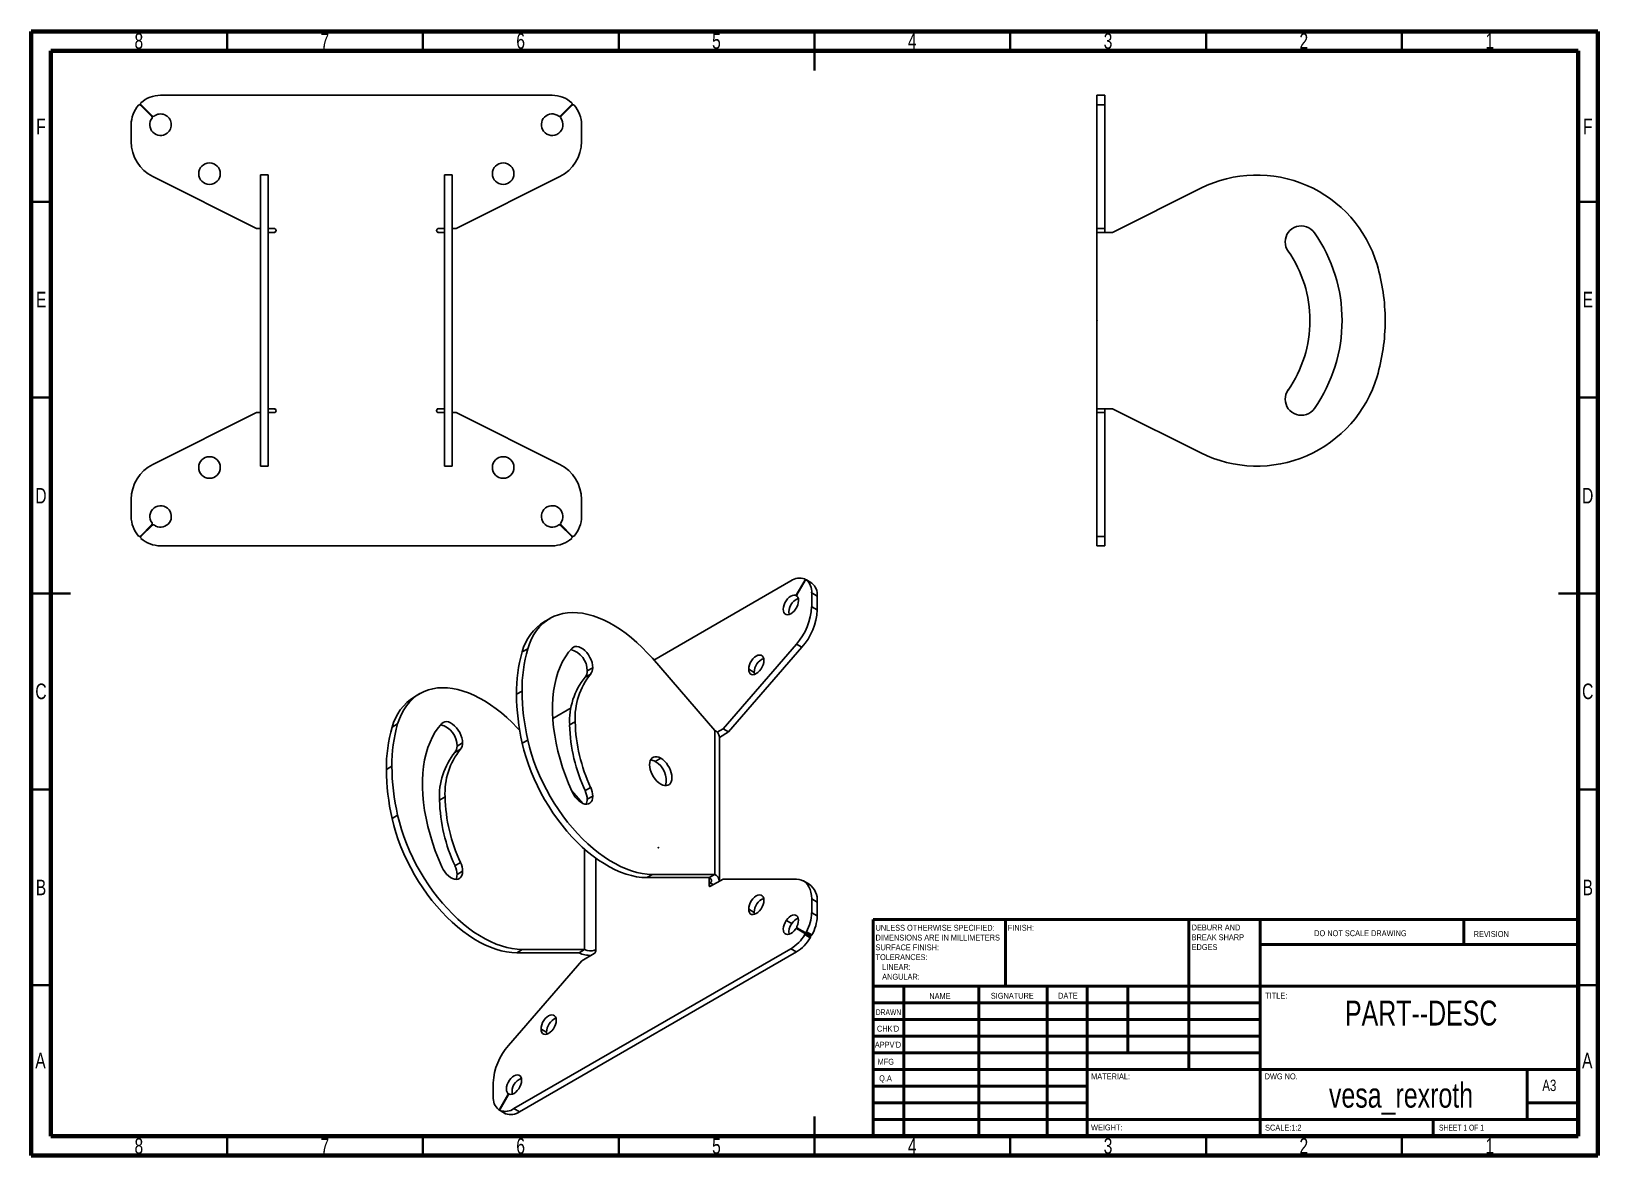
# Model space of a CAD drawing. Header units: millimetres. Extents: x 15 to 415, y 5 to 292.
import ezdxf

# ---------------------------------------------------------------- set-up
doc = ezdxf.new("R2010")
doc.units = ezdxf.units.MM
doc.header["$PDSIZE"] = -1
doc.styles.add('SLDTEXTSTYLE0', font='TXT', dxfattribs={"width": 0.75})
doc.styles.add('SLDTEXTSTYLE1', font='TXT', dxfattribs={"width": 0.686449})
doc.styles.add('SLDTEXTSTYLE2', font='TXT', dxfattribs={"width": 0.6875})

msp = doc.modelspace()

# ---------------------------------------------------------------- linework, layer by layer
at = {"color": 7, "linetype": 'Continuous', "lineweight": 70}
for p, q in [((15, 5), (15, 292)), ((15, 292), (415, 292)), ((415, 292), (415, 5)), ((20, 10), (20, 287)), ((20, 287), (410, 287)), ((410, 287), (410, 10)), ((410, 10), (20, 10)), ((415, 5), (15, 5))]:
    msp.add_line(p, q, dxfattribs=at)
at = {"color": 7, "linetype": 'Continuous', "lineweight": 35}
for p, q in [((65, 287), (65, 292)), ((115, 287), (115, 292)), ((165, 287), (165, 292)), ((215, 292), (215, 282)), ((215, 287), (215, 292)), ((265, 287), (265, 292)), ((315, 287), (315, 292)), ((365, 287), (365, 292)), ((20, 248.5), (15, 248.5)), ((410, 248.5), (415, 248.5)), ((20, 198.5), (15, 198.5)), ((410, 198.5), (415, 198.5)), ((15, 148.5), (25, 148.5)), ((20, 148.5), (15, 148.5)), ((415, 148.5), (405, 148.5)), ((410, 148.5), (415, 148.5)), ((20, 98.5), (15, 98.5)), ((410, 98.5), (415, 98.5)), ((20, 48.5), (15, 48.5)), ((410, 48.5), (415, 48.5)), ((215, 5), (215, 15)), ((65, 10), (65, 5)), ((115, 10), (115, 5)), ((165, 10), (165, 5)), ((215, 10), (215, 5)), ((265, 10), (265, 5)), ((315, 10), (315, 5)), ((365, 10), (365, 5))]:
    msp.add_line(p, q, dxfattribs=at)
at = {"color": 7, "linetype": 'Continuous', "lineweight": 25}
for p, q in [((45.79, 270.24), (42.84, 273.19)), ((42.99, 273.33), (45.93, 270.38)), ((148, 275.67), (48, 275.67)), ((150.07, 270.38), (153.01, 273.33)), ((153.15, 273.19), (150.21, 270.24)), ((289.13, 275.67), (287.13, 275.67)), ((287.13, 275.67), (287.13, 273.76)), ((287.13, 273.76), (287.13, 273.33)), ((287.13, 273.33), (287.13, 273.27)), ((289.13, 273.27), (287.13, 273.27)), ((287.13, 273.27), (287.13, 273.17)), ((287.13, 273.17), (287.13, 268.17)), ((289.13, 275.67), (289.13, 273.76)), ((289.13, 273.76), (289.13, 273.33)), ((289.13, 273.33), (289.13, 273.27)), ((289.13, 273.27), (289.13, 273.17)), ((289.13, 273.17), (289.13, 268.17)), ((40.5, 268.17), (40.5, 263.85)), ((155.5, 263.85), (155.5, 268.17)), ((287.13, 268.17), (287.13, 263.85)), ((289.13, 268.17), (289.13, 263.85)), ((287.13, 254.91), (287.13, 263.85)), ((289.13, 263.85), (289.13, 254.91)), ((46.02, 254.91), (72.48, 241.67)), ((75.5, 255.33), (73.5, 255.33)), ((73.5, 232.45), (73.5, 255.33)), ((75.5, 255.33), (75.5, 232.45)), ((122.5, 255.33), (120.5, 255.33)), ((120.5, 232.45), (120.5, 255.33)), ((122.5, 255.33), (122.5, 232.45)), ((123.52, 241.67), (149.97, 254.91)), ((287.13, 254.91), (287.13, 241.67)), ((289.13, 254.91), (289.13, 241.67)), ((291.13, 240.67), (313.66, 251.95)), ((72.48, 241.67), (73.5, 241.67)), ((75.5, 241.67), (77, 241.67)), ((77.12, 240.67), (75.5, 240.67)), ((118.88, 240.67), (120.5, 240.67)), ((120.5, 241.67), (119, 241.67)), ((123.52, 241.67), (122.5, 241.67)), ((287.13, 241.67), (289.13, 241.67)), ((287.13, 241.67), (287.13, 241.17)), ((287.13, 241.17), (287.13, 240.67)), ((287.13, 240.67), (287.13, 195.67)), ((287.2, 240.67), (291.13, 240.67)), ((289.13, 241.67), (289.13, 241.17)), ((73.5, 232.45), (73.5, 218.17)), ((75.5, 218.17), (75.5, 232.45)), ((120.5, 232.45), (120.5, 218.17)), ((122.5, 218.17), (122.5, 232.45)), ((73.5, 218.17), (73.5, 203.9)), ((75.5, 203.9), (75.5, 218.17)), ((120.5, 218.17), (120.5, 203.9)), ((122.5, 203.9), (122.5, 218.17)), ((73.5, 181.02), (73.5, 203.9)), ((75.5, 203.9), (75.5, 181.02)), ((120.5, 181.02), (120.5, 203.9)), ((122.5, 203.9), (122.5, 181.02)), ((72.48, 194.67), (46.02, 181.44)), ((72.48, 194.67), (73.5, 194.67)), ((77.12, 195.67), (75.5, 195.67)), ((75.5, 194.67), (77, 194.67)), ((118.88, 195.67), (120.5, 195.67)), ((120.5, 194.67), (119, 194.67)), ((123.52, 194.67), (122.5, 194.67)), ((149.97, 181.44), (123.52, 194.67)), ((287.13, 195.67), (287.13, 195.17)), ((287.13, 194.67), (287.13, 195.17)), ((287.13, 194.67), (289.13, 194.67)), ((287.13, 194.67), (287.13, 181.44)), ((287.2, 195.67), (291.13, 195.67)), ((289.13, 194.67), (289.13, 195.17)), ((289.13, 194.67), (289.13, 181.44)), ((313.66, 184.4), (291.13, 195.67)), ((73.5, 181.02), (75.5, 181.02)), ((120.5, 181.02), (122.5, 181.02)), ((287.13, 172.5), (287.13, 181.44)), ((289.13, 181.44), (289.13, 172.5)), ((40.5, 172.5), (40.5, 168.17)), ((155.5, 168.17), (155.5, 172.5)), ((287.13, 172.5), (287.13, 168.17)), ((289.13, 172.5), (289.13, 168.17)), ((287.13, 168.17), (287.13, 163.17)), ((289.13, 168.17), (289.13, 163.17)), ((42.84, 163.16), (45.79, 166.11)), ((45.93, 165.97), (42.99, 163.02)), ((153.01, 163.02), (150.07, 165.97)), ((150.21, 166.11), (153.15, 163.16)), ((48, 160.67), (148, 160.67)), ((287.13, 163.17), (287.13, 163.07)), ((287.13, 163.07), (289.13, 163.07)), ((287.13, 163.07), (287.13, 163.02)), ((287.13, 163.02), (287.13, 162.58)), ((287.13, 162.58), (287.13, 160.67)), ((289.13, 160.67), (287.13, 160.67)), ((289.13, 163.17), (289.13, 163.07)), ((289.13, 163.07), (289.13, 163.02)), ((289.13, 163.02), (289.13, 162.58)), ((289.13, 162.58), (289.13, 160.67)), ((213.93, 151.39), (212.52, 152.2)), ((208.97, 151.73), (173.97, 131.52)), ((210.15, 148.07), (210.52, 147.86)), ((210.43, 148.25), (212.52, 151.86)), ((210.43, 148.25), (210.53, 148.19)), ((212.62, 151.8), (210.53, 148.19)), ((212.52, 151.86), (212.62, 151.8)), ((214.33, 151.15), (212.92, 151.97)), ((212.92, 151.97), (214.34, 151.15)), ((213.93, 151.38), (213.93, 151.39)), ((214.28, 145.13), (214.28, 148.66)), ((214.28, 148.66), (215.69, 147.85)), ((214.34, 151.15), (214.33, 151.15)), ((215.69, 144.32), (214.28, 145.13)), ((215.69, 144.32), (215.69, 147.85)), ((147.47, 142.15), (146.06, 141.33)), ((207.43, 143.34), (207.79, 143.14)), ((141.78, 134.4), (140.37, 133.58)), ((191.66, 113.97), (210.37, 135.58)), ((193.08, 113.15), (211.78, 134.76)), ((211.78, 134.76), (210.37, 135.58)), ((156.95, 128.75), (158.36, 129.56)), ((173.59, 131.96), (189.53, 113.55)), ((199.6, 128.35), (198.19, 129.17)), ((157.84, 127.95), (156.43, 127.13)), ((114.24, 122.96), (112.82, 122.15)), ((138.9, 122.78), (140.31, 123.59)), ((152.84, 119.32), (148.17, 116.63)), ((108.55, 115.21), (107.13, 114.4)), ((152.47, 114.94), (153.89, 115.75)), ((189.53, 113.55), (189.53, 76.81)), ((191.66, 113.97), (190.14, 113.09)), ((193.08, 113.15), (190.7, 111.78)), ((193.08, 113.15), (191.66, 113.97)), ((124.61, 108.76), (123.19, 107.94)), ((123.72, 109.56), (125.13, 110.38)), ((140.37, 110.28), (141.78, 111.09)), ((190.7, 75.18), (190.7, 111.92)), ((105.66, 103.59), (107.08, 104.41)), ((175.74, 106.45), (174.32, 105.63)), ((119.24, 95.75), (120.65, 96.57)), ((155.8, 94.93), (152.94, 98.24)), ((157.84, 99), (156.43, 98.19)), ((156.95, 95.96), (158.36, 96.78)), ((107.13, 91.09), (108.55, 91.91)), ((156.29, 83.26), (156.29, 57.62)), ((159.12, 80.98), (159.12, 57.62)), ((124.61, 79.82), (123.19, 79)), ((123.72, 76.78), (125.13, 77.59)), ((172.18, 75.98), (173.59, 76.8)), ((189.53, 76.81), (173.59, 76.8)), ((189.53, 76.81), (188.11, 75.99)), ((188.11, 75.99), (172.18, 75.98)), ((188.11, 75.99), (188.11, 74.36)), ((188.11, 74.36), (188.11, 73.95)), ((188.11, 73.95), (188.47, 73.75)), ((189.23, 74.19), (188.35, 74.53)), ((191.66, 75.59), (188.47, 73.75)), ((210.37, 75.58), (191.66, 75.59)), ((213.62, 74.3), (212.2, 75.12)), ((214.28, 67.01), (214.28, 70.54)), ((215.69, 69.72), (214.28, 70.54)), ((215.69, 66.19), (215.69, 69.72)), ((199.6, 67.11), (198.19, 67.93)), ((207.79, 65.05), (209.2, 64.23)), ((214.28, 67.01), (215.69, 66.19)), ((212.52, 61.78), (210.43, 62.99)), ((210.43, 62.99), (211.85, 62.17)), ((210.53, 63.16), (212.62, 61.96)), ((213.93, 60.97), (211.85, 62.17)), ((212.51, 61.42), (213.92, 60.61)), ((212.52, 61.78), (213.93, 60.97)), ((212.62, 61.96), (214.03, 61.14)), ((212.92, 62.15), (214.34, 61.33)), ((138.26, 17), (208.97, 57.82)), ((138.95, 56.8), (140.36, 57.62)), ((138.95, 56.8), (154.88, 56.81)), ((139.68, 16.19), (210.39, 57.01)), ((140.36, 57.62), (156.29, 57.62)), ((154.88, 56.81), (156.29, 57.62)), ((155.57, 54.76), (158.77, 56.6)), ((158.83, 57.48), (159.12, 57.24)), ((159.12, 57.62), (159.12, 57.22)), ((208.97, 57.82), (210.39, 57.01)), ((155.57, 54.76), (136.86, 33.15)), ((146.57, 36.5), (145.16, 37.31)), ((132.96, 23.59), (132.96, 20.06)), ((134.62, 16.93), (136.7, 20.54)), ((136.8, 20.48), (134.72, 16.87)), ((136.7, 20.54), (136.8, 20.48)), ((136.72, 20.87), (137.08, 20.66)), ((134.32, 16.76), (134.71, 16.53)), ((134.62, 16.93), (134.72, 16.87)), ((134.72, 16.53), (136.13, 15.71)), ((134.73, 16.52), (136.14, 15.7)), ((138.26, 17), (139.68, 16.19)), ((136.13, 15.71), (136.14, 15.7))]:
    msp.add_line(p, q, dxfattribs=at)
at = {"color": 7, "linetype": 'Continuous'}
for p, q in [((287.13, 218.17), (287.07, 218.17)), ((287.13, 218.17), (287.13, 218.29)), ((175.14, 83.61), (175.14, 83.71)), ((175.14, 83.61), (175.18, 83.59))]:
    msp.add_line(p, q, dxfattribs=at)
at = {"color": 7, "linetype": 'Continuous', "lineweight": 50}
for p, q in [((230, 65.25), (410, 65.25)), ((230, 65.25), (230, 10)), ((263.8, 48.25), (263.8, 65.25)), ((310.6, 65.25), (310.6, 27)), ((328.8, 65.25), (328.8, 10)), ((380.8, 58.88), (380.8, 65.25)), ((410, 58.88), (328.8, 58.88)), ((410, 48.25), (230, 48.25)), ((237.8, 48.25), (237.8, 10)), ((256.99, 48.25), (256.99, 10)), ((274.4, 48.25), (274.4, 10)), ((284.6, 10), (284.6, 48.25)), ((295, 31.25), (295, 48.25)), ((328.8, 44), (230, 44)), ((328.8, 39.75), (230, 39.75)), ((328.8, 35.5), (230, 35.5)), ((328.8, 31.25), (230, 31.25)), ((284.6, 27), (230, 27)), ((284.6, 27), (410, 27)), ((397, 14.25), (397, 27)), ((284.6, 22.75), (230, 22.75)), ((284.6, 18.5), (230, 18.5)), ((410, 18.5), (397, 18.5)), ((230, 14.25), (410, 14.25)), ((373, 10), (373, 14.25))]:
    msp.add_line(p, q, dxfattribs=at)
at = {"color": 7, "linetype": 'Continuous', "lineweight": 25, "flags": 128}
for points in [[(212.52, 151.86), (212.54, 151.91), (212.56, 151.97), (212.58, 152.02), (212.58, 152.07), (212.57, 152.12), (212.56, 152.16), (212.54, 152.19), (212.51, 152.21)], [(207.43, 143.34), (207.21, 143.64), (207.07, 144.03), (207.03, 144.5), (207.08, 145.02), (207.22, 145.58), (207.45, 146.13), (207.76, 146.65), (208.12, 147.13), (208.53, 147.53), (208.95, 147.83), (209.38, 148.03), (209.79, 148.11), (210.15, 148.07)], [(212.92, 151.97), (212.89, 151.98), (212.86, 151.99), (212.81, 151.98), (212.77, 151.96), (212.73, 151.93), (212.69, 151.89), (212.65, 151.85), (212.62, 151.8)], [(210.52, 147.86), (210.74, 147.56), (210.88, 147.16), (210.92, 146.68), (210.86, 146.15), (210.71, 145.59), (210.47, 145.03), (210.15, 144.5), (209.78, 144.03), (209.37, 143.63), (208.93, 143.33), (208.5, 143.15), (208.09, 143.09), (207.73, 143.16), (207.43, 143.34)], [(173.59, 131.96), (172.31, 133.38), (171, 134.73), (169.65, 136), (168.29, 137.18), (166.9, 138.28), (165.5, 139.29), (164.09, 140.19), (162.68, 141), (161.27, 141.71), (159.87, 142.31), (158.49, 142.8), (157.12, 143.18), (155.78, 143.45), (154.47, 143.6), (153.19, 143.65), (151.96, 143.57), (150.77, 143.39), (149.62, 143.09), (148.54, 142.69), (147.51, 142.17), (146.54, 141.54), (145.64, 140.81), (144.8, 139.98), (144.04, 139.04), (143.36, 138.02), (142.75, 136.9), (142.22, 135.69), (141.78, 134.4)], [(153.09, 134.53), (152.21, 133.49), (151.4, 132.34), (150.68, 131.1), (150.04, 129.76), (149.49, 128.33), (149.03, 126.82), (148.66, 125.23), (148.38, 123.56), (148.2, 121.82), (148.1, 120.02), (148.1, 118.17), (148.2, 116.26), (148.38, 114.31), (148.66, 112.32), (149.03, 110.29), (149.49, 108.25), (150.04, 106.19), (150.68, 104.11), (151.4, 102.04), (152.21, 99.96), (153.09, 97.9)], [(158.36, 129.56), (158.32, 130.19), (158.18, 130.86), (157.95, 131.53), (157.64, 132.2), (157.26, 132.83), (156.82, 133.41), (156.34, 133.93), (155.83, 134.35), (155.3, 134.67), (154.78, 134.88), (154.29, 134.98), (153.83, 134.95), (153.43, 134.79), (153.09, 134.53)], [(198.19, 129.17), (198.24, 129.7), (198.38, 130.25), (198.61, 130.81), (198.92, 131.35), (199.29, 131.83), (199.7, 132.23), (200.13, 132.54), (200.57, 132.73), (200.98, 132.8), (201.35, 132.75), (201.65, 132.57), (201.88, 132.28), (202.03, 131.89), (202.08, 131.41)], [(202.08, 131.41), (202.03, 130.89), (201.88, 130.33), (201.65, 129.77), (201.35, 129.24), (200.98, 128.76), (200.57, 128.35), (200.13, 128.05), (199.7, 127.85), (199.29, 127.78), (198.92, 127.84), (198.61, 128.01), (198.38, 128.31), (198.24, 128.7), (198.19, 129.17)], [(199.66, 127.84), (199.65, 127.88), (199.6, 128.35)], [(139.73, 113.49), (139.08, 114.19), (137.76, 115.54), (136.42, 116.81), (135.05, 118), (133.67, 119.1), (132.27, 120.1), (130.86, 121.01), (129.45, 121.82), (128.04, 122.52), (126.64, 123.12), (125.25, 123.61), (123.89, 123.99), (122.55, 124.26), (121.24, 124.42), (119.96, 124.46), (118.72, 124.39), (117.53, 124.2), (116.39, 123.91), (115.3, 123.5), (114.27, 122.98), (113.3, 122.36), (112.4, 121.63), (111.57, 120.79), (110.81, 119.86), (110.12, 118.83), (109.52, 117.71), (108.99, 116.5), (108.55, 115.21)], [(119.86, 115.34), (118.97, 114.3), (118.17, 113.16), (117.45, 111.91), (116.81, 110.58), (116.26, 109.15), (115.8, 107.64), (115.43, 106.04), (115.15, 104.38), (114.96, 102.64), (114.87, 100.84), (114.87, 98.98), (114.96, 97.07), (115.15, 95.12), (115.43, 93.13), (115.8, 91.11), (116.26, 89.06), (116.81, 87), (117.45, 84.93), (118.17, 82.85), (118.97, 80.78), (119.86, 78.72)], [(125.13, 110.38), (125.08, 111.01), (124.94, 111.67), (124.71, 112.35), (124.4, 113.01), (124.02, 113.65), (123.59, 114.23), (123.1, 114.74), (122.59, 115.16), (122.07, 115.49), (121.55, 115.7), (121.05, 115.79), (120.6, 115.76), (120.19, 115.61), (119.86, 115.34)], [(172.18, 75.98), (170.9, 76.04), (169.58, 76.21), (168.24, 76.49), (166.87, 76.89), (165.49, 77.39), (164.08, 78), (162.68, 78.72), (161.27, 79.54), (159.86, 80.46), (158.46, 81.48), (157.07, 82.58), (155.71, 83.78), (154.37, 85.06), (153.06, 86.42), (151.78, 87.85), (150.54, 89.35), (149.35, 90.91), (148.21, 92.52), (147.12, 94.19), (146.09, 95.89), (145.12, 97.64), (144.22, 99.41), (143.39, 101.21), (142.63, 103.02), (141.94, 104.84), (141.34, 106.66), (140.81, 108.47), (140.37, 110.28)], [(141.78, 111.09), (142.22, 109.29), (142.75, 107.47), (143.36, 105.65), (144.04, 103.83), (144.8, 102.02), (145.64, 100.23), (146.54, 98.45), (147.51, 96.71), (148.54, 95), (149.62, 93.34), (150.77, 91.72), (151.96, 90.16), (153.19, 88.67), (154.47, 87.23), (155.78, 85.88), (157.12, 84.6), (158.49, 83.4), (159.87, 82.29), (161.27, 81.28), (162.68, 80.36), (164.09, 79.54), (165.5, 78.82), (166.9, 78.21), (168.29, 77.7), (169.65, 77.31), (171, 77.03), (172.31, 76.86), (173.59, 76.8)], [(175.74, 99.83), (175.24, 100.17), (174.76, 100.6), (174.31, 101.1), (173.9, 101.67), (173.54, 102.28), (173.26, 102.92), (173.05, 103.56), (172.92, 104.2), (172.87, 104.79), (172.92, 105.34), (173.05, 105.83), (173.26, 106.23), (173.54, 106.53), (173.9, 106.74), (174.31, 106.83), (174.76, 106.81), (175.24, 106.68), (175.74, 106.45)], [(175.74, 106.45), (176.24, 106.11), (176.72, 105.68), (177.17, 105.18), (177.58, 104.61), (177.93, 104), (178.22, 103.36), (178.43, 102.72), (178.56, 102.09), (178.6, 101.49), (178.56, 100.94), (178.43, 100.46), (178.22, 100.06), (177.93, 99.75), (177.58, 99.55), (177.17, 99.45), (176.72, 99.47), (176.24, 99.6), (175.74, 99.83)], [(153.09, 97.9), (153.43, 97.25), (153.83, 96.63), (154.29, 96.07), (154.78, 95.59), (155.3, 95.2), (155.83, 94.92), (156.34, 94.76), (156.82, 94.71), (157.26, 94.79), (157.64, 94.98), (157.95, 95.29), (158.18, 95.7), (158.32, 96.2), (158.36, 96.78)], [(138.95, 56.8), (137.67, 56.86), (136.35, 57.02), (135.01, 57.31), (133.64, 57.7), (132.25, 58.2), (130.85, 58.82), (129.44, 59.53), (128.03, 60.35), (126.62, 61.27), (125.23, 62.29), (123.84, 63.4), (122.47, 64.59), (121.13, 65.87), (119.82, 67.23), (118.55, 68.66), (117.31, 70.16), (116.12, 71.72), (114.98, 73.34), (113.89, 75), (112.86, 76.71), (111.89, 78.45), (110.99, 80.23), (110.15, 82.02), (109.39, 83.83), (108.71, 85.65), (108.1, 87.47), (107.58, 89.29), (107.13, 91.09)], [(108.55, 91.91), (108.99, 90.1), (109.52, 88.29), (110.12, 86.47), (110.81, 84.65), (111.57, 82.84), (112.4, 81.04), (113.3, 79.27), (114.27, 77.53), (115.3, 75.82), (116.39, 74.15), (117.53, 72.54), (118.72, 70.98), (119.96, 69.48), (121.24, 68.05), (122.55, 66.69), (123.89, 65.41), (125.25, 64.21), (126.64, 63.11), (128.04, 62.09), (129.45, 61.17), (130.86, 60.35), (132.27, 59.63), (133.67, 59.02), (135.05, 58.52), (136.42, 58.12), (137.76, 57.84), (139.08, 57.67), (140.36, 57.62)], [(119.86, 78.72), (120.19, 78.06), (120.6, 77.44), (121.05, 76.89), (121.55, 76.41), (122.07, 76.02), (122.59, 75.74), (123.1, 75.57), (123.59, 75.52), (124.02, 75.6), (124.4, 75.8), (124.71, 76.11), (124.94, 76.52), (125.08, 77.02), (125.13, 77.59)], [(188.35, 74.53), (188.52, 74.7), (188.64, 74.89), (188.69, 75.09), (188.69, 75.29), (188.63, 75.48), (188.51, 75.67), (188.33, 75.84), (188.11, 75.99)], [(214.28, 70.54), (214.23, 71.41), (214.1, 72.23), (213.89, 72.98), (213.59, 73.64), (213.22, 74.22), (212.77, 74.7), (212.26, 75.08), (211.68, 75.36), (211.05, 75.53), (210.37, 75.58)], [(198.19, 67.93), (198.24, 68.46), (198.38, 69.01), (198.61, 69.57), (198.92, 70.11), (199.29, 70.59), (199.7, 70.99), (200.13, 71.3), (200.57, 71.49), (200.98, 71.56), (201.35, 71.51), (201.65, 71.33), (201.88, 71.04), (202.03, 70.65), (202.08, 70.17)], [(202.08, 70.17), (202.03, 69.65), (201.88, 69.09), (201.65, 68.53), (201.35, 68), (200.98, 67.52), (200.57, 67.11), (200.13, 66.81), (199.7, 66.61), (199.29, 66.54), (198.92, 66.6), (198.61, 66.77), (198.38, 67.07), (198.24, 67.46), (198.19, 67.93)], [(199.66, 66.6), (199.65, 66.64), (199.6, 67.11)], [(210.15, 62.85), (209.78, 62.37), (209.37, 61.98), (208.93, 61.68), (208.5, 61.5), (208.09, 61.44), (207.73, 61.5), (207.43, 61.69), (207.2, 61.99), (207.07, 62.39), (207.03, 62.87), (207.08, 63.4), (207.24, 63.96), (207.48, 64.52), (207.79, 65.05)], [(207.79, 65.05), (208.16, 65.52), (208.56, 65.91), (208.99, 66.2), (209.42, 66.39), (209.82, 66.46), (210.19, 66.4), (210.49, 66.23), (210.72, 65.94), (210.86, 65.56), (210.92, 65.09), (210.87, 64.57), (210.74, 64.03), (210.52, 63.47)], [(210.43, 62.99), (210.4, 63), (210.37, 63), (210.34, 62.99), (210.3, 62.98), (210.26, 62.96), (210.22, 62.93), (210.19, 62.89), (210.15, 62.85)], [(210.52, 63.47), (210.49, 63.42), (210.48, 63.37), (210.47, 63.33), (210.47, 63.28), (210.48, 63.24), (210.49, 63.21), (210.51, 63.18), (210.53, 63.16)], [(212.51, 61.42), (212.54, 61.48), (212.56, 61.53), (212.57, 61.59), (212.58, 61.64), (212.58, 61.69), (212.56, 61.73), (212.54, 61.76), (212.52, 61.78)], [(212.62, 61.96), (212.65, 61.95), (212.69, 61.94), (212.73, 61.96), (212.77, 61.98), (212.81, 62.01), (212.86, 62.05), (212.89, 62.09), (212.92, 62.15)], [(213.92, 60.61), (213.95, 60.66), (213.97, 60.72), (213.99, 60.77), (213.99, 60.82), (213.99, 60.87), (213.98, 60.91), (213.96, 60.95), (213.93, 60.97)], [(214.03, 61.14), (214.06, 61.13), (214.1, 61.13), (214.14, 61.14), (214.19, 61.16), (214.23, 61.19), (214.27, 61.23), (214.31, 61.28), (214.34, 61.33)], [(145.16, 37.31), (145.2, 37.84), (145.35, 38.4), (145.58, 38.96), (145.89, 39.49), (146.26, 39.97), (146.67, 40.38), (147.1, 40.68), (147.53, 40.87), (147.94, 40.95), (148.31, 40.89), (148.62, 40.71), (148.85, 40.42), (149, 40.03), (149.04, 39.56)], [(149.04, 39.56), (149, 39.03), (148.85, 38.47), (148.62, 37.91), (148.31, 37.38), (147.94, 36.9), (147.53, 36.5), (147.1, 36.19), (146.67, 36), (146.26, 35.93), (145.89, 35.98), (145.58, 36.16), (145.35, 36.45), (145.2, 36.84), (145.16, 37.31)], [(146.63, 35.98), (146.62, 36.03), (146.57, 36.5)], [(136.72, 20.87), (136.49, 21.17), (136.36, 21.57), (136.32, 22.05), (136.37, 22.58), (136.53, 23.14), (136.76, 23.7), (137.08, 24.23), (137.45, 24.7), (137.87, 25.1), (138.3, 25.39), (138.73, 25.58), (139.14, 25.64), (139.5, 25.57), (139.8, 25.38)], [(139.8, 25.38), (140.03, 25.09), (140.16, 24.69), (140.21, 24.23), (140.15, 23.7), (140.01, 23.15), (139.78, 22.6), (139.48, 22.07), (139.11, 21.6), (138.71, 21.2), (138.28, 20.89), (137.85, 20.7), (137.45, 20.62), (137.08, 20.66)], [(134.31, 16.76), (134.34, 16.75), (134.38, 16.74), (134.42, 16.75), (134.46, 16.77), (134.5, 16.8), (134.55, 16.83), (134.58, 16.88), (134.62, 16.93)], [(134.72, 16.87), (134.69, 16.82), (134.67, 16.76), (134.66, 16.71), (134.65, 16.66), (134.66, 16.61), (134.67, 16.57), (134.7, 16.54), (134.73, 16.52)]]:
    msp.add_lwpolyline(points, dxfattribs=at)
at = {"color": 7, "linetype": 'Continuous', "lineweight": 25}
for centre, radius, start, end in [((48, 268.17), 7.5, 138.1847, 180), ((42.63, 272.97), 0.3, 45, 138.1847), ((43.2, 273.54), 0.3, 131.8153, 225), ((48, 268.17), 7.5, 90, 131.8153), ((148, 268.17), 7.5, 48.1847, 90), ((152.8, 273.54), 0.3, 315, 48.1847), ((153.36, 272.97), 0.3, 41.8153, 135), ((148, 268.17), 7.5, 0, 41.8153), ((48, 268.17), 2.75, 142.5359, 307.4641), ((45.58, 270.03), 0.3, 322.5359, 45), ((46.14, 270.6), 0.3, 225, 307.4641), ((48, 268.17), 2.75, 307.4641, 127.4641), ((148, 268.17), 2.75, 52.5359, 217.4641), ((148, 268.17), 2.75, 217.4641, 37.4641), ((149.85, 270.6), 0.3, 232.5359, 315), ((150.42, 270.03), 0.3, 135, 217.4641), ((50.5, 263.85), 10, 180, 243.4185), ((145.5, 263.85), 10, 296.5815, 0), ((60.5, 255.67), 2.75, 0, 180), ((135.5, 255.67), 2.75, 0, 180), ((60.5, 255.67), 2.75, 180, 0), ((135.5, 255.67), 2.75, 180, 0), ((327.98, 223.33), 32, 16.5505, 116.5815), ((77, 241.17), 0.5, 0, 90), ((119, 241.17), 0.5, 90, 180), ((339.3, 238.25), 4.1, 35, 180), ((310.63, 218.17), 39.1, 325, 35), ((339.3, 238.25), 4.1, 180, 215), ((310.63, 218.17), 30.9, 0, 35), ((310.63, 218.17), 50.1, 0, 16.5505), ((310.63, 218.17), 30.9, 325, 0), ((310.63, 218.17), 50.1, 343.4495, 0), ((327.98, 213.02), 32, 243.4185, 343.4495), ((339.3, 198.1), 4.1, 145, 180), ((339.3, 198.1), 4.1, 180, 325), ((77, 195.17), 0.5, 270, 0), ((119, 195.17), 0.5, 180, 270), ((50.5, 172.5), 10, 116.5815, 180), ((60.5, 180.67), 2.75, 0, 180), ((60.5, 180.67), 2.75, 180, 0), ((135.5, 180.67), 2.75, 0, 180), ((135.5, 180.67), 2.75, 180, 0), ((145.5, 172.5), 10, 0, 63.4185), ((48, 168.17), 7.5, 180, 221.8153), ((48, 168.17), 2.75, 37.4641, 217.4641), ((48, 168.17), 2.75, 232.5359, 37.4641), ((148, 168.17), 2.75, 127.4641, 307.4641), ((148, 168.17), 2.75, 322.5359, 127.4641), ((148, 168.17), 7.5, 318.1847, 0), ((45.58, 166.32), 0.3, 315, 37.4641), ((46.14, 165.75), 0.3, 52.5359, 135), ((149.85, 165.75), 0.3, 45, 127.4641), ((150.42, 166.32), 0.3, 142.5359, 225), ((42.63, 163.37), 0.3, 221.8153, 315), ((43.2, 162.81), 0.3, 135, 228.1847), ((48, 168.17), 7.5, 228.1847, 270), ((148, 168.17), 7.5, 270, 311.8153), ((152.8, 162.81), 0.3, 311.8153, 45), ((153.36, 163.37), 0.3, 225, 318.1847), ((211.21, 148.51), 3.92, 70.672, 124.8343), ((210.16, 148.36), 0.29, 268.1423, 338.174), ((210.76, 148.01), 0.29, 141.8289, 211.8504), ((210.37, 148.99), 3.92, 355.1636, 49.3167), ((211.78, 148.18), 3.92, 355.1636, 49.3167), ((212.27, 143.7), 3.81, 111.7073, 188.2981), ((198.87, 145.85), 15.42, 318.2122, 357.3208), ((200.28, 145.04), 15.42, 318.2122, 357.3208), ((152.89, 130.35), 12.94, 121.891, 165.5185), ((176.37, 123.19), 37.47, 163.898, 180.6321), ((177.78, 124.01), 37.47, 163.898, 180.6321), ((151.48, 128.85), 5.47, 358.962, 76.4674), ((154.61, 128.61), 2.34, 320.778, 3.3035), ((156.02, 129.43), 2.34, 320.778, 3.3035), ((203.51, 128.32), 3.9, 112.3955, 179.465), ((170.24, 115.92), 17.79, 140.9277, 183.1539), ((171.65, 116.73), 17.79, 140.9277, 183.1539), ((119.66, 111.16), 12.94, 121.891, 165.5185), ((196.39, 123.19), 57.49, 180.412, 192.9813), ((197.8, 124.01), 57.49, 180.412, 192.9813), ((143.13, 104), 37.47, 163.898, 180.6321), ((144.55, 104.82), 37.47, 163.898, 180.6321), ((118.25, 109.66), 5.47, 358.962, 76.4674), ((194.41, 115.99), 41.95, 181.4326, 205.1103), ((195.82, 116.8), 41.95, 181.4326, 205.1103), ((188.7, 111.72), 2.01, 5.7102, 65.61), ((138.42, 97.55), 17.79, 140.9277, 183.1539), ((121.38, 109.43), 2.34, 320.778, 3.3035), ((122.79, 110.24), 2.34, 320.778, 3.3035), ((164.57, 104.82), 57.49, 180.412, 192.9813), ((137, 96.73), 17.79, 140.9277, 183.1539), ((172.94, 103.41), 2.62, 58.1272, 85.7674), ((171.61, 100.85), 5.5, 345.2039, 60.4645), ((163.15, 104), 57.49, 180.412, 192.9813), ((162.59, 97.62), 41.95, 181.4326, 205.1103), ((151.4, 95.83), 5.55, 1.3949, 25.148), ((152.82, 96.64), 5.55, 1.3949, 25.148), ((161.18, 96.8), 41.95, 181.4326, 205.1103), ((154.32, 95.87), 2.63, 333.848, 1.9721), ((118.17, 76.64), 5.55, 1.3949, 25.148), ((121.08, 76.69), 2.63, 333.848, 1.9721), ((119.58, 77.46), 5.55, 1.3949, 25.148), ((188.73, 75.02), 1.96, 0.3755, 66.0471), ((188.33, 73.92), 0.218, 170.786, 309.2033), ((210.79, 70.26), 4.93, 353.686, 55.0018), ((203.51, 67.08), 3.9, 112.3955, 179.465), ((211.99, 62.06), 3.53, 142.0339, 189.1055), ((211.87, 62.65), 3.11, 109.1121, 149.3563), ((203.66, 67.34), 10.62, 330.7351, 358.2175), ((205.07, 66.52), 10.62, 330.7351, 358.2175), ((203.38, 66.85), 10.62, 301.7806, 329.2655), ((204.79, 66.04), 10.62, 301.7806, 329.2655), ((157.62, 61.96), 5.84, 242.0283, 273.3565), ((157.72, 60.41), 3.13, 242.9213, 290.7937), ((158.35, 57.25), 0.768, 302.6055, 357.3945), ((150.47, 36.46), 3.9, 112.3955, 179.465), ((148.37, 22.87), 15.42, 138.2122, 177.3208), ((141.55, 21.23), 3.8, 111.621, 188.3844), ((136.86, 19.73), 3.92, 175.1636, 229.3167), ((136.47, 20.72), 0.29, 321.8289, 31.8504), ((137.07, 20.37), 0.29, 88.1423, 158.174), ((136.02, 20.22), 3.92, 250.672, 304.8343), ((137.44, 19.4), 3.92, 250.672, 304.8343)]:
    msp.add_arc(centre, radius, start, end, dxfattribs=at)
for points, knots in [([(77.48, 241.07), (77.47, 241.05), (77.45, 240.99), (77.39, 240.91), (77.26, 240.8), (77.04, 240.7), (76.85, 240.68), (76.74, 240.67)], [0, 0, 0, 0, 0.092357, 0.212686, 0.342567, 0.641553, 1, 1, 1, 1]), ([(77.5, 241.17), (77.5, 241.15), (77.5, 241.1), (77.48, 241.03), (77.45, 240.93), (77.4, 240.82), (77.32, 240.74), (77.25, 240.7), (77.19, 240.68), (77.14, 240.68), (77.12, 240.67)], [0, 0, 0, 0, 0.105668, 0.209456, 0.312692, 0.579014, 0.69407, 0.804968, 0.9044, 1, 1, 1, 1]), ([(118.5, 241.17), (118.5, 241.15), (118.5, 241.11), (118.52, 241.05), (118.55, 240.98), (118.61, 240.9), (118.7, 240.83), (118.81, 240.76), (118.95, 240.71), (119.09, 240.68), (119.2, 240.68), (119.25, 240.67)], [0, 0, 0, 0, 0.061841, 0.123889, 0.188082, 0.295816, 0.41222, 0.541976, 0.680076, 0.8381, 1, 1, 1, 1]), ([(287.13, 241.17), (287.13, 241.04), (287.13, 240.91), (287.14, 240.73), (287.16, 240.67), (287.2, 240.67)], [0, 0, 0, 0, 0.5, 0.5, 1, 1, 1, 1]), ([(289.13, 241.17), (289.13, 241.15), (289.13, 241.1), (289.13, 241.03), (289.13, 240.93), (289.13, 240.82), (289.13, 240.74), (289.14, 240.7), (289.15, 240.68), (289.16, 240.68), (289.16, 240.67)], [0, 0, 0, 0, 0.105668, 0.209456, 0.312692, 0.579014, 0.69407, 0.804968, 0.9044, 1, 1, 1, 1]), ([(77.48, 195.28), (77.47, 195.31), (77.45, 195.37), (77.38, 195.44), (77.26, 195.55), (77.04, 195.65), (76.85, 195.67), (76.74, 195.67)], [0, 0, 0, 0, 0.093095, 0.20918, 0.339167, 0.639699, 1, 1, 1, 1]), ([(118.5, 195.17), (118.5, 195.2), (118.5, 195.25), (118.51, 195.32), (118.54, 195.42), (118.6, 195.52), (118.68, 195.6), (118.74, 195.64), (118.81, 195.67), (118.85, 195.67), (118.88, 195.67)], [0, 0, 0, 0, 0.105511, 0.209163, 0.312279, 0.578095, 0.693305, 0.804408, 0.904143, 1, 1, 1, 1]), ([(118.5, 195.17), (118.5, 195.31), (118.58, 195.44), (118.86, 195.62), (119.06, 195.67), (119.25, 195.67)], [0, 0, 0, 0, 0.5, 0.5, 1, 1, 1, 1]), ([(287.13, 195.17), (287.13, 195.2), (287.13, 195.24), (287.13, 195.3), (287.13, 195.36), (287.13, 195.42), (287.13, 195.47), (287.13, 195.53), (287.14, 195.58), (287.15, 195.63), (287.17, 195.67), (287.19, 195.67), (287.2, 195.67)], [0, 0, 0, 0, 0.064538, 0.12809, 0.19272, 0.260392, 0.332824, 0.411422, 0.541098, 0.679167, 0.837615, 1, 1, 1, 1]), ([(188.11, 73.95), (188.11, 73.97), (188.11, 74.01), (188.12, 74.08), (188.14, 74.17), (188.18, 74.28), (188.23, 74.38), (188.27, 74.44), (188.32, 74.49), (188.34, 74.52), (188.35, 74.53)], [0, 0, 0, 0, 0.105511, 0.209163, 0.312279, 0.578095, 0.693305, 0.804408, 0.904143, 1, 1, 1, 1])]:
    msp.add_open_spline(points, degree=3, knots=knots, dxfattribs=at)
for points in [[(118.5, 241.17), (118.5, 241.04), (118.58, 240.78), (118.78, 240.67), (118.88, 240.67)], [(77.5, 195.17), (77.5, 195.31), (77.42, 195.57), (77.22, 195.67), (77.12, 195.67)], [(289.13, 195.17), (289.13, 195.31), (289.12, 195.57), (289.14, 195.67), (289.16, 195.67)], [(159.12, 57.22), (159.12, 57.32), (159.06, 57.5), (158.91, 57.52), (158.83, 57.48)]]:
    msp.add_open_spline(points, degree=3, dxfattribs=at)
at = {"color": 7, "linetype": 'Continuous'}
for p in [(287.13, 218.17), (175.14, 83.61)]:
    msp.add_point(p, dxfattribs=at)

# ---------------------------------------------------------------- texts
at = {"color": 7, "linetype": 'Continuous', "lineweight": 0}
for s, insert, char_height, attachment_point, style in [('8', (42.46, 291.51), 3.97, 2, 'SLDTEXTSTYLE0'), ('7', (89.96, 291.51), 3.97, 2, 'SLDTEXTSTYLE0'), ('6', (139.96, 291.51), 3.97, 2, 'SLDTEXTSTYLE0'), ('5', (189.96, 291.51), 3.97, 2, 'SLDTEXTSTYLE0'), ('4', (239.96, 291.51), 3.97, 2, 'SLDTEXTSTYLE0'), ('3', (289.96, 291.51), 3.97, 2, 'SLDTEXTSTYLE0'), ('2', (339.96, 291.51), 3.97, 2, 'SLDTEXTSTYLE0'), ('1', (387.46, 291.51), 3.97, 2, 'SLDTEXTSTYLE0'), ('F', (17.46, 269.7), 3.97, 2, 'SLDTEXTSTYLE0'), ('F', (412.46, 269.7), 3.97, 2, 'SLDTEXTSTYLE0'), ('E', (17.51, 225.51), 3.97, 2, 'SLDTEXTSTYLE0'), ('E', (412.51, 225.51), 3.97, 2, 'SLDTEXTSTYLE0'), ('D', (17.45, 175.45), 3.97, 2, 'SLDTEXTSTYLE0'), ('D', (412.45, 175.45), 3.97, 2, 'SLDTEXTSTYLE0'), ('C', (17.46, 125.51), 3.97, 2, 'SLDTEXTSTYLE0'), ('C', (412.46, 125.51), 3.97, 2, 'SLDTEXTSTYLE0'), ('B', (17.47, 75.45), 3.97, 2, 'SLDTEXTSTYLE0'), ('B', (412.47, 75.45), 3.97, 2, 'SLDTEXTSTYLE0'), ('DEBURR AND', (311.31, 64), 1.5, 1, 'SLDTEXTSTYLE0'), ('UNLESS OTHERWISE SPECIFIED:', (230.59, 63.92), 1.5, 1, 'SLDTEXTSTYLE0'), ('DIMENSIONS ARE IN MILLIMETERS', (230.59, 61.42), 1.5, 1, 'SLDTEXTSTYLE0'), ('FINISH:', (264.37, 63.92), 1.5, 1, 'SLDTEXTSTYLE0'), ('BREAK SHARP', (311.31, 61.5), 1.5, 1, 'SLDTEXTSTYLE0'), ('DO NOT SCALE DRAWING', (342.61, 62.53), 1.5, 1, 'SLDTEXTSTYLE0'), ('REVISION', (383.33, 62.33), 1.5, 1, 'SLDTEXTSTYLE0'), ('TOLERANCES:', (230.59, 56.42), 1.5, 1, 'SLDTEXTSTYLE0'), ('SURFACE FINISH:', (230.59, 58.92), 1.5, 1, 'SLDTEXTSTYLE0'), ('EDGES', (311.31, 59), 1.5, 1, 'SLDTEXTSTYLE0'), ('LINEAR:', (232.28, 53.92), 1.5, 1, 'SLDTEXTSTYLE0'), ('ANGULAR:', (232.28, 51.42), 1.5, 1, 'SLDTEXTSTYLE0'), ('NAME', (244.32, 46.5), 1.5, 1, 'SLDTEXTSTYLE0'), ('SIGNATURE', (260.03, 46.56), 1.5, 1, 'SLDTEXTSTYLE0'), ('DATE', (277.21, 46.58), 1.5, 1, 'SLDTEXTSTYLE0'), ('TITLE:', (330.09, 46.58), 1.5, 1, 'SLDTEXTSTYLE0'), ('PART--DESC', (369.93, 44.57), 6.35, 2, 'SLDTEXTSTYLE0'), ('DRAWN', (230.64, 42.38), 1.5, 1, 'SLDTEXTSTYLE1'), ("CHK'D", (230.94, 38.16), 1.5, 1, 'SLDTEXTSTYLE0'), ("APPV'D", (230.4, 34.07), 1.5, 1, 'SLDTEXTSTYLE0'), ('A', (17.34, 31.26), 3.97, 2, 'SLDTEXTSTYLE0'), ('MFG', (231.12, 29.72), 1.5, 1, 'SLDTEXTSTYLE0'), ('A', (412.34, 31.26), 3.97, 2, 'SLDTEXTSTYLE0'), ('Q.A', (231.51, 25.5), 1.5, 1, 'SLDTEXTSTYLE0'), ('MATERIAL:', (285.65, 25.99), 1.5, 1, 'SLDTEXTSTYLE0'), ('DWG NO.', (329.95, 25.99), 1.5, 1, 'SLDTEXTSTYLE0'), ('A3', (400.87, 24.41), 2.91, 1, 'SLDTEXTSTYLE0'), ('vesa_rexroth', (364.78, 23.61), 6.35, 2, 'SLDTEXTSTYLE0'), ('WEIGHT:', (285.62, 12.95), 1.499, 1, 'SLDTEXTSTYLE0'), ('SCALE:1:2', (330.07, 12.9), 1.5, 1, 'SLDTEXTSTYLE0'), ('SHEET 1 OF 1', (374.48, 12.9), 1.5, 1, 'SLDTEXTSTYLE2'), ('8', (42.46, 9.45), 3.97, 2, 'SLDTEXTSTYLE0'), ('7', (89.96, 9.45), 3.97, 2, 'SLDTEXTSTYLE0'), ('6', (139.96, 9.45), 3.97, 2, 'SLDTEXTSTYLE0'), ('5', (189.96, 9.45), 3.97, 2, 'SLDTEXTSTYLE0'), ('4', (239.96, 9.45), 3.97, 2, 'SLDTEXTSTYLE0'), ('3', (289.96, 9.45), 3.97, 2, 'SLDTEXTSTYLE0'), ('2', (339.96, 9.45), 3.97, 2, 'SLDTEXTSTYLE0'), ('1', (387.46, 9.45), 3.97, 2, 'SLDTEXTSTYLE0')]:
    msp.add_mtext(s, dxfattribs=dict(at, insert=insert, char_height=char_height, attachment_point=attachment_point, style=style))

doc.saveas('drawing.dxf')
